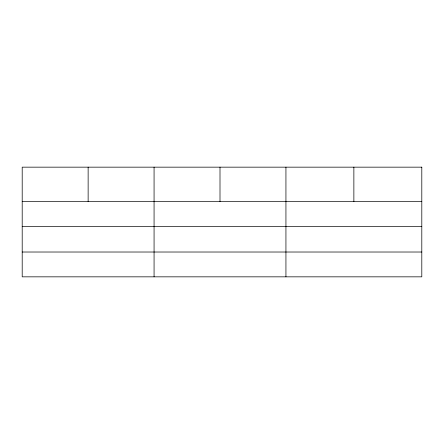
<?xml version="1.0" encoding="UTF-8"?>
<svg xmlns="http://www.w3.org/2000/svg" width="444" height="444" viewBox="0 0 444 444"><rect width="100%" height="100%" fill="white"/><g stroke="black" fill="none" stroke-linecap="round" stroke-linejoin="round"><path stroke-width="0.67" d="M22.2 201.62L421.8 201.62M22.2 226.446L421.8 226.446M22.2 252.02L421.8 252.02M353.868 167.16L353.868 201.62M285.936 167.16L285.936 276.84M220.002 167.16L220.002 201.62M154.068 167.16L154.068 276.84M88.134 167.16L88.134 201.62M421.8 167.16L22.2 167.16L22.2 276.84L421.8 276.84L421.8 167.16"/></g></svg>
